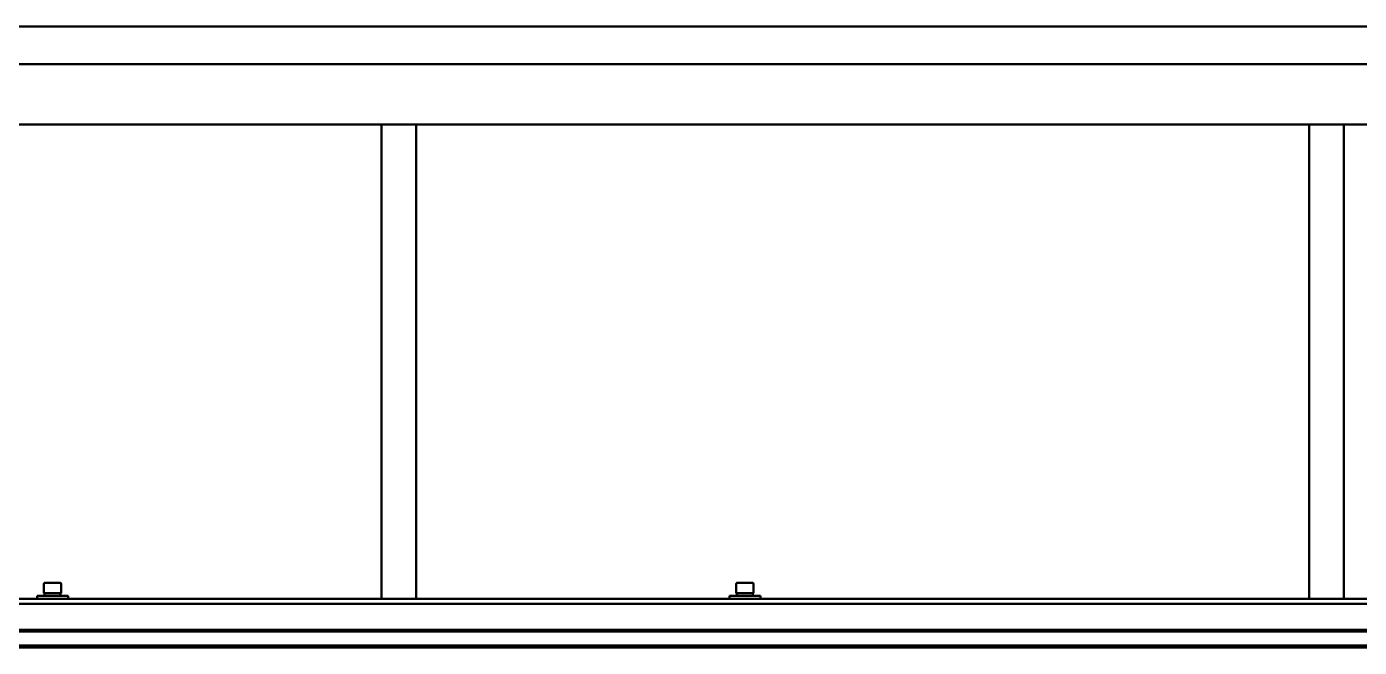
# Model space of a CAD drawing. Header units: millimetres. Extents: x 845401 to 948039, y 511594 to 550263.
# Drawn here: x 914202 to 914972, y 544748 to 545107 of the extents above; entities that cross this region are included whole.
import ezdxf

# ---------------------------------------------------------------- set-up
doc = ezdxf.new("R2010")
doc.units = ezdxf.units.MM
doc.layers.add('可见 (ISO)', color=7, linetype='Continuous', lineweight=50)

# ---------------------------------------------------------------- blocks, each defined once
blk = doc.blocks.new('A$C2A4E01FC')
at = {"layer": '可见 (ISO)', "color": 251}
for p, q in [((2951.66, 1081.95), (817.34, 1081.95)), ((804.23, 1060.35), (2820.5, 1060.35)), ((2820.5, 1025.35), (764.5, 1025.35)), ((2050.5, 751.35), (2050.5, 1025.35)), ((2070.5, 751.35), (2070.5, 1025.35)), ((2586.5, 751.35), (2586.5, 1025.35)), ((2606.5, 751.35), (2606.5, 1025.35)), ((1855.5, 759.95), (1855.5, 754.55)), ((1856.1, 760.55), (1864.9, 760.55)), ((1865.5, 759.95), (1865.5, 754.55)), ((2255.5, 759.95), (2255.5, 754.55)), ((2256.1, 760.55), (2264.9, 760.55)), ((2265.5, 759.95), (2265.5, 754.55)), ((917.5, 751.35), (2667.5, 751.35)), ((2817.5, 748.35), (1587.5, 748.35)), ((1851.5, 752.95), (1869.5, 752.95)), ((1851.5, 751.35), (1851.5, 752.95)), ((1855.5, 754.55), (1865.5, 754.55)), ((1855.85, 752.95), (1855.85, 754.55)), ((1865.15, 753.94), (1865.15, 754.55)), ((1869.5, 751.35), (1869.5, 752.95)), ((2251.5, 752.95), (2269.5, 752.95)), ((2251.5, 751.35), (2251.5, 752.95)), ((2255.5, 754.55), (2265.5, 754.55)), ((2255.85, 752.95), (2255.85, 754.55)), ((2265.15, 753.94), (2265.15, 754.55)), ((2269.5, 751.35), (2269.5, 752.95)), ((2817.5, 733.45), (1587.5, 733.45)), ((2817.5, 732.45), (1587.5, 732.45)), ((2817.5, 724.25), (1587.5, 724.25)), ((2817.5, 723.25), (1587.5, 723.25))]:
    blk.add_line(p, q, dxfattribs=at)
for centre, start, end in [((1856.1, 759.95), 90, 180), ((1864.9, 759.95), 0, 90), ((2256.1, 759.95), 90, 180), ((2264.9, 759.95), 0, 90)]:
    blk.add_arc(centre, 0.6, start, end, dxfattribs=at)
for centre, start_param, end_param in [((1860.5, 751.97), 1.639668, 1.752411), ((1860.5, 753.94), 1.501925, 1.613793), ((2260.5, 751.97), 1.639668, 1.752411), ((2260.5, 753.94), 1.501925, 1.613793)]:
    blk.add_ellipse(centre, major_axis=(0, -14.31), ratio=0.32492, start_param=start_param, end_param=end_param, dxfattribs=at)

msp = doc.modelspace()

# ---------------------------------------------------------------- block references
msp.add_blockref('A$C2A4E01FC', (912356.69, 544024.87))

doc.saveas('drawing.dxf')
